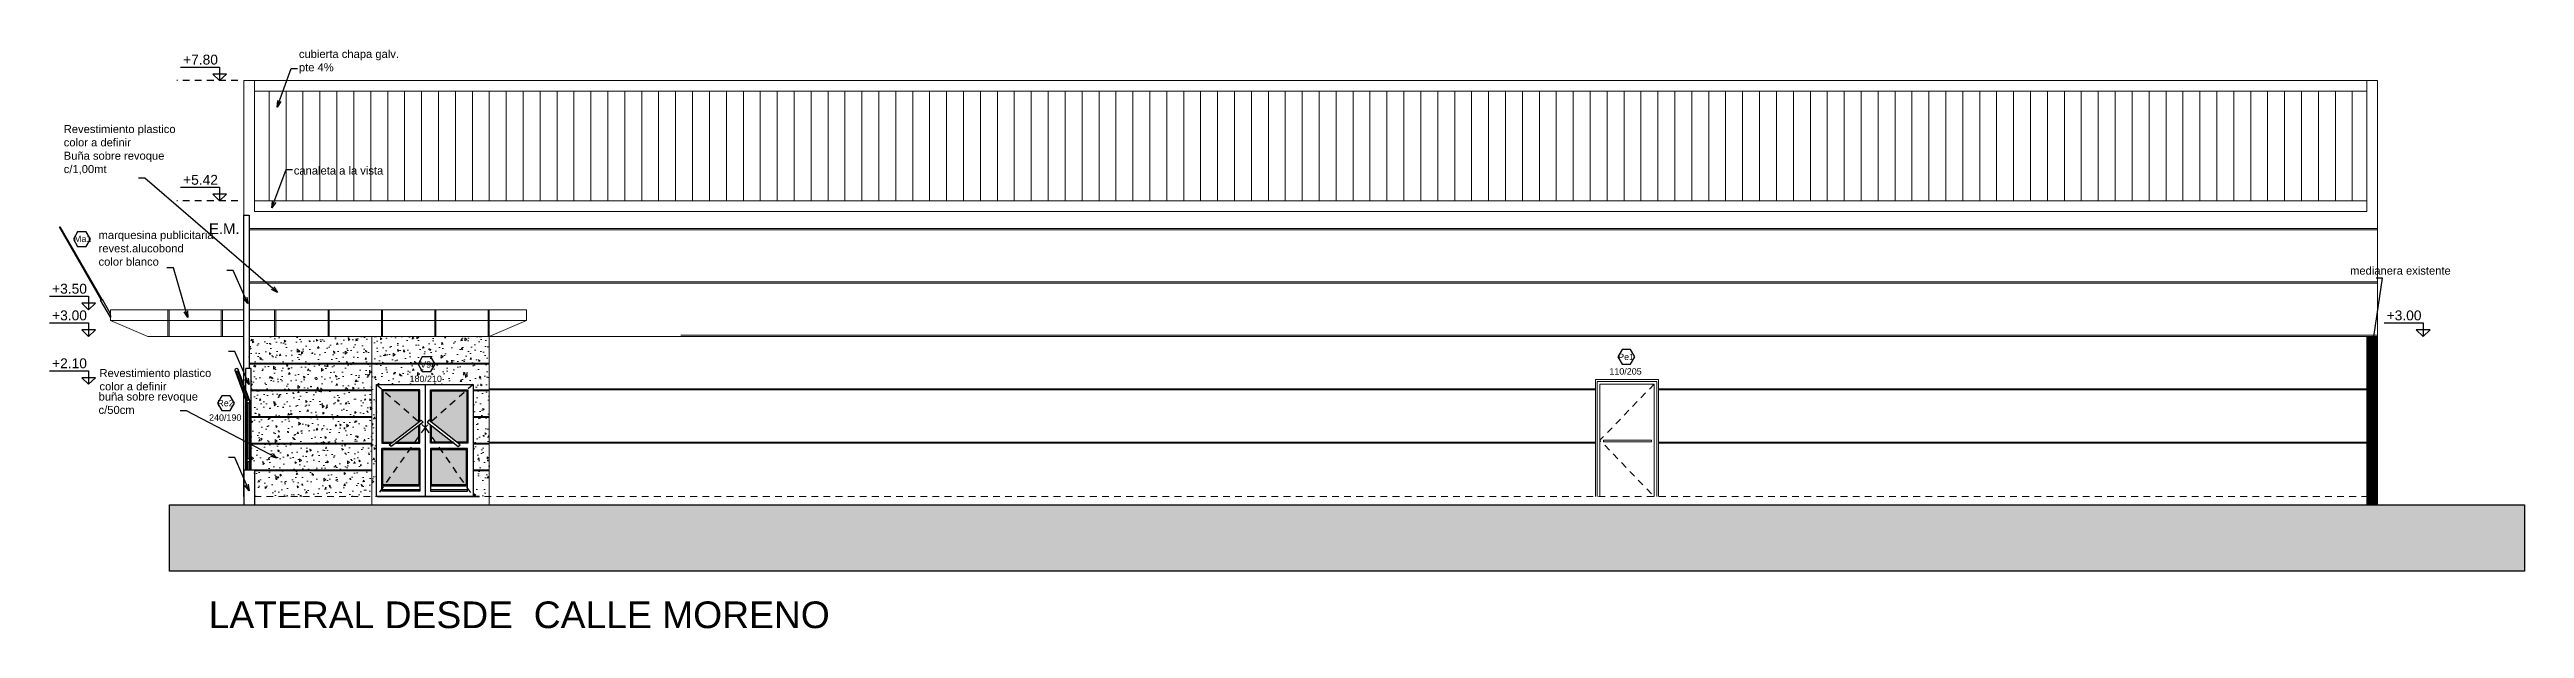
# Model space of a CAD drawing. Header units: metres. Extents: x 1166 to 1459, y -137 to 62.
# Drawn here: x 1206.83 to 1253.23, y -137.04 to -126.19 of the extents above; entities that cross this region are included whole.
import ezdxf

# ---------------------------------------------------------------- set-up
doc = ezdxf.new("R2010")
doc.units = ezdxf.units.M
doc.header["$LTSCALE"] = 0.508
for name, pattern in [('ACAD_ISO10W100', [18, 12, -3, 0, -3]), ('DASHED2', [0.375, 0.25, -0.125]), ('HIDDEN', [0.375, 0.25, -0.125])]:
    doc.linetypes.add(name, pattern=pattern)
doc.layers.get('0').update_dxf_attribs({"color": 9})
for name, color, linetype in [('1-EJES', 9, 'ACAD_ISO10W100'), ('1-PROY', 9, 'HIDDEN'), ('2-Desig-Carp', 9, 'Continuous'), ('2-texto', 9, 'Continuous'), ('3-muros', 9, 'Continuous'), ('3-VISTA', 9, 'Continuous'), ('4-carpinterias', 9, 'Continuous'), ('8-cotas-100', 9, 'Continuous'), ('9-Hatch', 9, 'Continuous'), ('9-Hatch existente', 9, 'Continuous'), ('arq carpinterias', 9, 'Continuous')]:
    doc.layers.add(name, color=color, linetype=linetype)
doc.styles.add('swiss', font='swissel.ttf')
doc.dimstyles.new('dim-100', dxfattribs={"dimtxt": 0.2, "dimasz": 0.12, "dimexe": 0.05, "dimexo": 0, "dimgap": 0.05, "dimtad": 1, "dimzin": 4, "dimtxsty": 'swiss', "dimblk": 'ARCHTICK', "dimcen": 0.5, "dimdle": 0.1, "dimclrd": 256, "dimclre": 252, "dimclrt": 256, "dimadec": 0, "dimazin": 0, "dimtfac": 1, "dimtix": 1, "dimtmove": 2, "dimatfit": 3, "dimldrblk": 'OPEN30', "dimfxl": 0.05, "dimtolj": 1, "dimtzin": 0, "dimarcsym": 0})
pattern_1 = [(95, (185.7376, -22.6884), (0.2801893, 0.23510676), [0.0381, -0.4191]), (40, (185.7376, -22.6884), (-0.3200369, 0.22035346), [0.03048, -0.33528117]), (145.451445, (185.76096, -22.6688), (-0.0398476, 0.4554602), [0.03238002, -0.35618049]), (91.1842, (185.66576, -22.61655), (0.44282049, 0.32390683), [0.05715, -0.62865]), (141.63556, (185.70267, -22.58956), (-0.01417323, 0.68565353), [0.04857005, -0.53427122]), (36.18415, (185.66576, -22.61655), (-0.01417323, 0.68565353), [0.04571993, -0.50291946]), (66, (185.71965, -22.5986), (0.35903996, 0.0697903), [0.0381, -0.4191]), (11, (185.71965, -22.5986), (-0.17307985, 0.34788239), [0.03048, -0.33528]), (116.451445, (185.74957, -22.59277), (0.1859601, 0.41767269), [0.03238002, -0.35617988]), (82.5, (185.7376, -22.68839), (-0.115210938, 0.123946827), [0, -0.331216, 0, -0.34036, 0, -0.33655]), (52.5, (185.7376, -22.6884), (-0.047179455, 0.236174), [0, -0.194056, 0, -0.323596, 0, -0.12827]), (12.5, (185.6575, -22.7685), (0.199855726, 0.183652391), [0, -0.127, 0, -0.39624, 0, -0.52578]), (2.5, (185.62158, -22.80442), (0.17352781, 0.245444786), [0, -0.1651, 0, -0.263144, 0, -0.37338])]

# ---------------------------------------------------------------- blocks, each defined once
blk = doc.blocks.new('_ARCHTICK')
at = {"color": 0, "linetype": 'ByBlock', "const_width": 0.15}
blk.add_lwpolyline([(-0.5, -0.5), (0.5, 0.5)], dxfattribs=at)
blk = doc.blocks.new('_Open30')
at = {"color": 0, "linetype": 'ByBlock', "lineweight": -2}
for p, q in [((-1, 0.27), (0, 0)), ((0, 0), (-1, -0.27)), ((0, 0), (-1, 0))]:
    blk.add_line(p, q, dxfattribs=at)

msp = doc.modelspace()

# ---------------------------------------------------------------- hatches: boundary and pattern name
at = {"layer": '9-Hatch', "lineweight": 0}
h = msp.add_hatch(dxfattribs=at)
h.set_pattern_fill('LINE', color=256, scale=0.1, angle=90)
h.set_pattern_definition([(90, (185.7376, -22.6884), (-0.3175, 0), [])])
h.paths.add_polyline_path([(1250.269, -126.976), (1210.669, -126.976), (1210.669, -129.028), (1250.269, -129.028)])
h = msp.add_hatch(dxfattribs=at)
h.set_pattern_fill('AR-CONC', color=256, scale=0.002, angle=45)
h.set_pattern_definition(pattern_1)
h.paths.add_polyline_path([(1212.869, -134.089), (1210.669, -134.089), (1210.669, -134.569), (1212.869, -134.569)])
h.paths.add_polyline_path([(1212.869, -133.589), (1210.607, -133.589), (1210.607, -134.069), (1210.669, -134.069), (1212.869, -134.069)])
h.paths.add_polyline_path([(1212.869, -133.089), (1210.607, -133.089), (1210.607, -133.569), (1212.869, -133.569)])
h.paths.add_polyline_path([(1212.869, -132.589), (1210.607, -132.589), (1210.607, -133.069), (1212.869, -133.069)])
h.paths.add_polyline_path([(1212.869, -132.089), (1210.569, -132.089), (1210.569, -132.169), (1210.607, -132.169), (1210.607, -132.569), (1212.869, -132.569)])
h.paths.add_polyline_path([(1212.869, -131.569), (1210.569, -131.569), (1210.569, -132.069), (1212.869, -132.069)])
h = msp.add_hatch(dxfattribs=at)
h.set_pattern_fill('AR-CONC', color=256, scale=0.002, angle=45)
h.set_pattern_definition(pattern_1)
h.paths.add_polyline_path([(1215.069, -131.569), (1212.869, -131.569), (1212.869, -134.569), (1212.957, -134.569), (1212.963, -132.469), (1214.774, -132.469), (1214.769, -132.409), (1214.769, -134.569), (1215.069, -134.569)])
h = msp.add_hatch(color=256, dxfattribs=at)
h.dxf.hatch_style = 1
h.set_gradient(color1=(51, 51, 51), tint=1, name='CURVED')
h.paths.add_polyline_path([(1214.649, -132.589), (1214.634, -132.589), (1213.989, -133.167), (1213.989, -133.176), (1214.461, -133.549), (1214.649, -133.549)])
h.paths.add_polyline_path([(1214.634, -132.589), (1213.989, -132.589), (1213.989, -133.167)], flags=17)
h.paths.add_polyline_path([(1213.989, -133.239), (1213.989, -133.447), (1214.06, -133.549), (1214.381, -133.549)], flags=17)
h.paths.add_polyline_path([(1214.157, -133.689), (1213.989, -133.689), (1213.989, -134.351), (1214.617, -134.351)])
h.paths.add_polyline_path([(1214.642, -133.689), (1214.157, -133.689), (1214.617, -134.351), (1214.642, -134.351)])
h.paths.add_polyline_path([(1213.749, -133.689), (1213.577, -133.689), (1213.11, -134.351), (1213.749, -134.351)])
h.paths.add_polyline_path([(1213.577, -133.689), (1213.077, -133.689), (1213.077, -134.351), (1213.11, -134.351)])
h.paths.add_polyline_path([(1213.749, -133.444), (1213.749, -133.237), (1213.342, -133.549), (1213.675, -133.549)], flags=17)
h.paths.add_polyline_path([(1213.749, -133.175), (1213.749, -133.168), (1213.093, -132.589), (1213.077, -132.589), (1213.077, -133.549), (1213.26, -133.549)])
h.paths.add_polyline_path([(1213.749, -132.589), (1213.093, -132.589), (1213.749, -133.168)], flags=17)
at = {"layer": '9-Hatch'}
h = msp.add_hatch(color=256, dxfattribs=at)
h.dxf.hatch_style = 1
h.paths.add_polyline_path([(1209.08, -134.729), (1209.08, -135.971), (1253.226, -135.971), (1253.226, -134.729)])
at = {"layer": '9-Hatch existente', "linetype": 'Continuous', "lineweight": 0}
h = msp.add_hatch(dxfattribs=at)
h.set_pattern_fill('ANSI31', color=256, scale=0.005, angle=-90)
h.set_pattern_definition([(315, (185.737606, -22.688392), (0.01122532015, 0.01122532015), [])])
h.paths.add_polyline_path([(1250.469, -131.569), (1250.269, -131.569), (1250.269, -134.729), (1250.469, -134.729)])

# ---------------------------------------------------------------- linework, layer by layer
at = {"layer": '1-EJES', "linetype": 'ACAD_ISO10W100', "ltscale": 0.05}
msp.add_line((1210.469, -134.569), (1210.469, -130.161), dxfattribs=at)
at = {"layer": '1-PROY', "lineweight": 0}
msp.add_line((1210.669, -134.569), (1250.269, -134.569), dxfattribs=at)
at = {"layer": '2-texto'}
for p, q in [((1210.148, -126.653), (1209.888, -126.653)), ((1210.148, -128.905), (1209.888, -128.905)), ((1207.692, -130.946), (1207.432, -130.946)), ((1207.692, -131.446), (1207.432, -131.446)), ((1251.457, -131.446), (1251.197, -131.446)), ((1207.692, -132.344), (1207.432, -132.344))]:
    msp.add_line(p, q, dxfattribs=at)
at = {"layer": '2-texto', "linetype": 'HIDDEN'}
for p, q in [((1210.36, -126.776), (1209.218, -126.776)), ((1210.36, -129.028), (1209.218, -129.028))]:
    msp.add_line(p, q, dxfattribs=at)
at = {"layer": '2-texto'}
for points in [[(1209.284, -126.521), (1210.018, -126.521), (1210.018, -126.776)], [(1210.018, -126.776), (1209.888, -126.653)], [(1210.018, -126.776), (1210.148, -126.653)], [(1209.284, -128.774), (1210.018, -128.774), (1210.018, -129.028)], [(1210.018, -129.028), (1209.888, -128.905)], [(1210.018, -129.028), (1210.148, -128.905)], [(1206.828, -130.814), (1207.562, -130.814), (1207.562, -131.069)], [(1207.562, -131.069), (1207.432, -130.946)], [(1207.562, -131.069), (1207.692, -130.946)], [(1206.828, -131.314), (1207.562, -131.314), (1207.562, -131.569)], [(1207.562, -131.569), (1207.432, -131.446)], [(1207.562, -131.569), (1207.692, -131.446)], [(1250.593, -131.314), (1251.327, -131.314), (1251.327, -131.569)], [(1251.327, -131.569), (1251.197, -131.446)], [(1251.327, -131.569), (1251.457, -131.446)], [(1206.828, -132.213), (1207.562, -132.213), (1207.562, -132.467)], [(1207.562, -132.467), (1207.432, -132.344)], [(1207.562, -132.467), (1207.692, -132.344)]]:
    msp.add_lwpolyline(points, dxfattribs=at)
at = {"layer": '3-muros', "lineweight": 0}
for p, q in [((1210.469, -131.069), (1210.469, -126.776)), ((1250.269, -126.776), (1250.269, -129.228)), ((1250.269, -126.776), (1250.469, -126.776)), ((1250.469, -126.776), (1250.469, -134.729)), ((1207.969, -131.269), (1208.669, -131.569)), ((1208.669, -131.569), (1210.469, -131.569)), ((1210.469, -134.729), (1210.469, -131.569)), ((1210.569, -131.569), (1215.069, -131.569)), ((1212.869, -131.569), (1212.869, -134.729)), ((1215.069, -131.569), (1215.069, -134.729)), ((1250.269, -131.569), (1250.469, -131.569)), ((1250.269, -131.569), (1250.269, -134.729)), ((1215.069, -132.069), (1212.869, -132.069)), ((1215.069, -132.089), (1212.869, -132.089)), ((1212.869, -132.569), (1210.607, -132.569)), ((1212.869, -132.589), (1210.607, -132.589)), ((1215.069, -132.569), (1214.769, -132.569)), ((1215.069, -132.589), (1214.769, -132.589)), ((1212.869, -133.069), (1210.607, -133.069)), ((1212.869, -133.089), (1210.607, -133.089)), ((1215.069, -133.069), (1214.769, -133.069)), ((1215.069, -133.089), (1214.769, -133.089)), ((1212.869, -133.569), (1210.607, -133.569)), ((1212.869, -133.589), (1210.607, -133.589)), ((1215.069, -133.569), (1214.769, -133.569)), ((1215.069, -133.589), (1214.769, -133.589)), ((1212.869, -134.069), (1210.469, -134.069)), ((1212.869, -134.089), (1210.669, -134.089)), ((1215.069, -134.069), (1214.769, -134.069)), ((1215.069, -134.089), (1214.769, -134.089))]:
    msp.add_line(p, q, dxfattribs=at)
at = {"layer": '3-muros', "linetype": 'Continuous', "lineweight": 0}
msp.add_line((1210.669, -134.449), (1210.669, -134.389), dxfattribs=at)
at = {"layer": '3-muros', "lineweight": 0, "flags": 128}
for points in [[(1210.469, -131.069), (1210.469, -126.776), (1210.669, -126.776), (1210.669, -129.228)], [(1210.469, -131.069), (1207.969, -131.069), (1207.969, -131.269)], [(1207.969, -131.269), (1210.469, -131.269)], [(1215.769, -131.069), (1215.769, -131.069), (1210.569, -131.069)], [(1210.569, -131.269), (1215.769, -131.269)], [(1215.769, -131.069), (1215.769, -131.269), (1215.069, -131.569)], [(1210.569, -132.069), (1212.869, -132.069)], [(1210.569, -132.089), (1212.869, -132.089)]]:
    msp.add_lwpolyline(points, dxfattribs=at)
at = {"layer": '3-muros'}
msp.add_lwpolyline([(1212.969, -134.569), (1212.969, -134.569), (1214.891, -134.569), (1214.891, -134.569)], dxfattribs=at)
at = {"layer": '3-VISTA', "lineweight": 0}
msp.add_line((1250.269, -126.776), (1210.669, -126.776), dxfattribs=at)
at = {"layer": '4-carpinterias', "lineweight": 0}
for p, q in [((1210.669, -126.976), (1250.269, -126.976)), ((1210.669, -129.028), (1250.269, -129.028)), ((1210.669, -129.228), (1250.269, -129.228))]:
    msp.add_line(p, q, dxfattribs=at)
at = {"layer": '4-carpinterias'}
for p, q in [((1210.526, -132.799), (1210.31, -132.207)), ((1210.526, -132.799), (1210.31, -132.207)), ((1210.531, -132.77), (1210.333, -132.227)), ((1210.531, -132.77), (1210.333, -132.227)), ((1210.559, -132.759), (1210.361, -132.216)), ((1210.559, -132.759), (1210.361, -132.216)), ((1210.582, -132.779), (1210.366, -132.187)), ((1210.582, -132.779), (1210.366, -132.187)), ((1210.507, -132.573), (1210.507, -132.169)), ((1210.607, -132.169), (1210.507, -132.169)), ((1210.607, -134.069), (1210.607, -132.169)), ((1212.957, -134.569), (1212.957, -132.469)), ((1212.957, -132.469), (1214.769, -132.469)), ((1213.869, -132.469), (1213.869, -134.569)), ((1213.869, -132.469), (1213.869, -134.569)), ((1214.769, -132.469), (1214.769, -134.569)), ((1210.507, -134.069), (1210.507, -132.748)), ((1210.507, -134.069), (1210.507, -132.748)), ((1210.524, -134.069), (1210.524, -132.789)), ((1210.524, -134.069), (1210.524, -132.789)), ((1210.539, -132.815), (1210.539, -133.863)), ((1210.539, -132.815), (1210.539, -133.863)), ((1210.569, -132.815), (1210.569, -133.863)), ((1210.569, -132.815), (1210.569, -133.863)), ((1210.584, -134.069), (1210.584, -132.789)), ((1210.584, -134.069), (1210.584, -132.789)), ((1210.469, -134.069), (1210.469, -134.569)), ((1210.469, -134.069), (1210.669, -134.069)), ((1210.469, -134.069), (1210.469, -134.729)), ((1210.469, -134.069), (1210.669, -134.069)), ((1210.539, -133.915), (1210.539, -134.069)), ((1210.539, -133.915), (1210.539, -134.069)), ((1210.569, -133.915), (1210.569, -134.069)), ((1210.569, -133.915), (1210.569, -134.069)), ((1210.669, -134.069), (1210.669, -134.569)), ((1210.669, -134.069), (1210.669, -134.729)), ((1214.891, -134.569), (1212.969, -134.569))]:
    msp.add_line(p, q, dxfattribs=at)
at = {"layer": '4-carpinterias', "flags": 128}
msp.add_lwpolyline([(1210.469, -134.449), (1210.469, -129.299), (1210.569, -129.299), (1210.569, -132.169)], dxfattribs=at)
at = {"layer": '4-carpinterias'}
for points in [[(1207.807, -130.876), (1207.798, -130.881), (1207.014, -129.523), (1207.022, -129.518)], [(1207.967, -131.138), (1207.969, -131.207), (1207.785, -130.889), (1207.814, -130.872)], [(1213.057, -133.669), (1213.769, -133.669)]]:
    msp.add_lwpolyline(points, close=True, dxfattribs=at)
at = {"layer": '4-carpinterias', "linetype": 'DASHED2'}
for points in [[(1212.957, -132.469), (1213.869, -133.274), (1212.957, -134.569)], [(1214.769, -132.469), (1213.869, -133.274), (1214.769, -134.569)]]:
    msp.add_lwpolyline(points, dxfattribs=at)
at = {"layer": '4-carpinterias'}
for points in [[(1213.769, -133.166), (1213.769, -132.569), (1213.057, -132.569), (1213.057, -133.569), (1213.234, -133.569)], [(1213.749, -133.186), (1213.749, -132.589), (1213.077, -132.589), (1213.077, -133.549), (1213.26, -133.549)], [(1213.969, -133.166), (1213.969, -132.569), (1214.669, -132.569), (1214.669, -133.569), (1214.486, -133.569)], [(1213.989, -133.186), (1213.989, -132.589), (1214.649, -132.589), (1214.649, -133.549), (1214.461, -133.549)], [(1213.831, -133.174), (1213.231, -133.634), (1213.196, -133.599), (1213.795, -133.139), (1213.831, -133.174)], [(1213.907, -133.174), (1214.488, -133.634), (1214.524, -133.599), (1213.942, -133.139), (1213.907, -133.174)], [(1213.296, -133.569), (1213.769, -133.569), (1213.769, -133.222)], [(1213.316, -133.549), (1213.749, -133.549), (1213.749, -133.237)], [(1214.423, -133.569), (1213.969, -133.569), (1213.969, -133.223)], [(1214.403, -133.549), (1213.989, -133.549), (1213.989, -133.239)], [(1213.769, -133.669), (1213.769, -134.469), (1213.057, -134.469), (1213.057, -133.669)], [(1213.077, -133.689), (1213.749, -133.689), (1213.749, -134.351), (1213.077, -134.351), (1213.077, -133.689)], [(1213.969, -133.669), (1213.969, -134.469), (1214.662, -134.469), (1214.662, -133.669), (1213.969, -133.669), (1214.662, -133.669)], [(1213.989, -133.689), (1214.642, -133.689), (1214.642, -134.351), (1213.989, -134.351), (1213.989, -133.689)], [(1213.057, -134.369), (1213.769, -134.369)], [(1213.057, -134.439), (1213.769, -134.439)], [(1213.969, -134.369), (1214.662, -134.369)], [(1213.969, -134.439), (1214.662, -134.439)]]:
    msp.add_lwpolyline(points, dxfattribs=at)
at = {"layer": '4-carpinterias', "lineweight": 0, "flags": 128}
for points in [[(1236.993, -134.569), (1236.993, -132.379), (1236.993, -132.379), (1235.809, -132.379), (1235.809, -134.569)], [(1236.958, -134.569), (1236.958, -132.414), (1235.844, -132.414), (1235.844, -134.569)], [(1236.908, -134.569), (1236.908, -132.464), (1235.894, -132.464), (1235.894, -134.569)]]:
    msp.add_lwpolyline(points, dxfattribs=at)
at = {"layer": '4-carpinterias', "linetype": 'HIDDEN', "lineweight": 0, "flags": 128}
msp.add_lwpolyline([(1236.908, -132.464), (1235.894, -133.517), (1236.908, -134.569)], dxfattribs=at)
at = {"layer": '4-carpinterias', "lineweight": 0, "flags": 128}
msp.add_lwpolyline([(1236.86, -133.513), (1235.962, -133.513), (1235.962, -133.543), (1236.86, -133.543)], close=True, dxfattribs=at)
at = {"layer": '4-carpinterias'}
for centre in [(1210.338, -132.197), (1210.338, -132.197), (1210.554, -132.789), (1210.554, -132.789), (1210.554, -133.889), (1210.554, -133.889)]:
    msp.add_circle(centre, 0.03, dxfattribs=at)
at = {"layer": '9-Hatch', "lineweight": 0, "flags": 128}
for points in [[(1250.469, -129.549), (1210.569, -129.549)], [(1250.469, -129.569), (1210.569, -129.569)], [(1250.469, -130.549), (1210.569, -130.549)], [(1250.469, -130.569), (1210.569, -130.569)], [(1209.049, -131.569), (1209.049, -131.069)], [(1209.069, -131.569), (1209.069, -131.069)], [(1210.049, -131.569), (1210.049, -131.069)], [(1210.069, -131.569), (1210.069, -131.069)], [(1211.049, -131.569), (1211.049, -131.069)], [(1211.069, -131.569), (1211.069, -131.069)], [(1212.049, -131.569), (1212.049, -131.069)], [(1212.069, -131.569), (1212.069, -131.069)], [(1213.049, -131.569), (1213.049, -131.069)], [(1213.069, -131.569), (1213.069, -131.069)], [(1214.049, -131.569), (1214.049, -131.069)], [(1214.069, -131.569), (1214.069, -131.069)], [(1215.049, -131.569), (1215.049, -131.069)], [(1215.069, -131.569), (1215.069, -131.069)], [(1250.469, -131.569), (1215.069, -131.569)], [(1250.469, -131.549), (1218.662, -131.549)], [(1235.809, -132.549), (1215.069, -132.549)], [(1235.809, -132.569), (1215.069, -132.569)], [(1250.469, -132.549), (1236.993, -132.549)], [(1250.469, -132.569), (1236.993, -132.569)], [(1235.809, -133.549), (1215.069, -133.549)], [(1235.809, -133.569), (1215.069, -133.569)], [(1250.469, -133.549), (1236.993, -133.549)], [(1250.469, -133.569), (1236.993, -133.569)]]:
    msp.add_lwpolyline(points, dxfattribs=at)
at = {"layer": '9-Hatch'}
msp.add_lwpolyline([(1209.08, -134.729), (1253.226, -134.729), (1253.226, -135.971), (1209.08, -135.971)], close=True, dxfattribs=at)
at = {"layer": 'arq carpinterias'}
for points in [[(1207.595, -129.748), (1207.515, -129.61), (1207.356, -129.61), (1207.276, -129.748), (1207.356, -129.886), (1207.515, -129.886)], [(1214.055, -132.091), (1213.976, -131.953), (1213.816, -131.953), (1213.737, -132.091), (1213.816, -132.229), (1213.976, -132.229)], [(1236.547, -131.952), (1236.467, -131.814), (1236.308, -131.814), (1236.228, -131.952), (1236.308, -132.09), (1236.467, -132.09)], [(1210.296, -132.819), (1210.217, -132.681), (1210.057, -132.681), (1209.977, -132.819), (1210.057, -132.957), (1210.217, -132.957)]]:
    msp.add_lwpolyline(points, close=True, dxfattribs=at)

# ---------------------------------------------------------------- texts
at = {"layer": '2-Desig-Carp', "char_height": 0.12, "width": 5.11385, "attachment_point": 3, "style": 'swiss'}
for s, insert in [('Ma1', (1207.613, -129.68)), ('V9', (1213.982, -132.036)), ('\\pi-0.36,l0.48,t0.48;{\\fArial|b0|i0|c0|p34;110/205}', (1236.676, -132.165)), ('Pe1', (1236.533, -131.893)), ('\\pi-0.36,l0.48,t0.48;{\\fArial|b0|i0|c0|p34;180/210}', (1214.184, -132.304)), ('\\pi-0.36,l0.48,t0.48;{\\fArial|b0|i0|c0|p34;240/190}', (1210.425, -133.031)), ('Re2', (1210.282, -132.759))]:
    msp.add_mtext(s, dxfattribs=dict(at, insert=insert))
at = {"layer": '2-texto', "style": 'swiss'}
for s, p in [('+7.80', (1209.333, -126.474)), ('+5.42', (1209.333, -128.727)), ('+3.50', (1206.877, -130.768)), ('+3.00', (1206.877, -131.268)), ('+3.00', (1250.642, -131.268)), ('+2.10', (1206.877, -132.166))]:
    msp.add_text(s, height=0.1847, dxfattribs=at).set_placement(p)
for s, insert, char_height, width, attachment_point in [('\\A1;cubierta chapa galv.\\Ppte 4%', (1211.504, -126.646), 0.15, 3.95327, 7), ('\\A1;Revestimiento plastico color a definir\\PBuña sobre revoque c/1,00mt', (1207.095, -128.536), 0.15, 2.41056, 7), ('\\A1;canaleta a la vista', (1211.408, -128.538), 0.15, 3.95327, 7), ('\\A1;marquesina publicitaria\\Prevest.alucobond\\Pcolor blanco', (1207.748, -130.246), 0.15, 2.41056, 7), ('E.M.', (1209.817, -129.453), 0.2, 3.10441, 1), ('\\A1;medianera existente', (1249.956, -130.414), 0.15, 2.41056, 7), ('\\A1;Revestimiento plastico color a definir', (1207.765, -132.583), 0.15, 2.41056, 7), ('\\A1;buña sobre revoque c/50cm', (1207.748, -133.024), 0.15, 2.41056, 7)]:
    msp.add_mtext(s, dxfattribs=dict(at, insert=insert, char_height=char_height, width=width, attachment_point=attachment_point))
at = {"layer": '2-texto', "insert": (1209.812, -136.537), "char_height": 0.5, "attachment_point": 1, "style": 'swiss'}
msp.add_mtext_dynamic_manual_height_columns('{\\fArial|b0|i0|c0|p34;LATERAL DESDE  CALLE MORENO}', width=15.84094, gutter_width=1, heights=[0], dxfattribs=at)

# ---------------------------------------------------------------- leaders
at = {"layer": '8-cotas-100', "annotation_type": 0, "has_hookline": 1, "hookline_direction": 0}
for points in [[(1211.095, -127.27), (1211.358, -126.55), (1211.478, -126.55)], [(1210.999, -129.162), (1211.262, -128.442), (1211.382, -128.442)]]:
    msp.add_leader(points, dimstyle='dim-100', override={"dimgap": 0.05, "dimtad": 0, "dimarcsym": 1}, dxfattribs=at)
at = {"layer": '8-cotas-100', "annotation_type": 0, "has_hookline": 1, "hookline_direction": 0, "horizontal_direction": (-1, 0, 0)}
for points in [[(1211.103, -130.746), (1208.616, -128.604), (1208.496, -128.604)], [(1209.419, -131.212), (1209.15, -130.286), (1209.03, -130.286)], [(1210.544, -130.954), (1210.274, -130.335), (1210.154, -130.335)], [(1250.356, -131.87), (1250.565, -130.481), (1250.445, -130.481)], [(1210.57, -132.472), (1210.301, -131.853), (1210.181, -131.853)], [(1211.098, -133.849), (1209.398, -132.964), (1209.278, -132.964)], [(1210.57, -134.461), (1210.301, -133.842), (1210.181, -133.842)]]:
    msp.add_leader(points, dimstyle='dim-100', override={"dimgap": 0.05, "dimtad": 0, "dimarcsym": 1}, dxfattribs=at)

doc.saveas('drawing.dxf')
